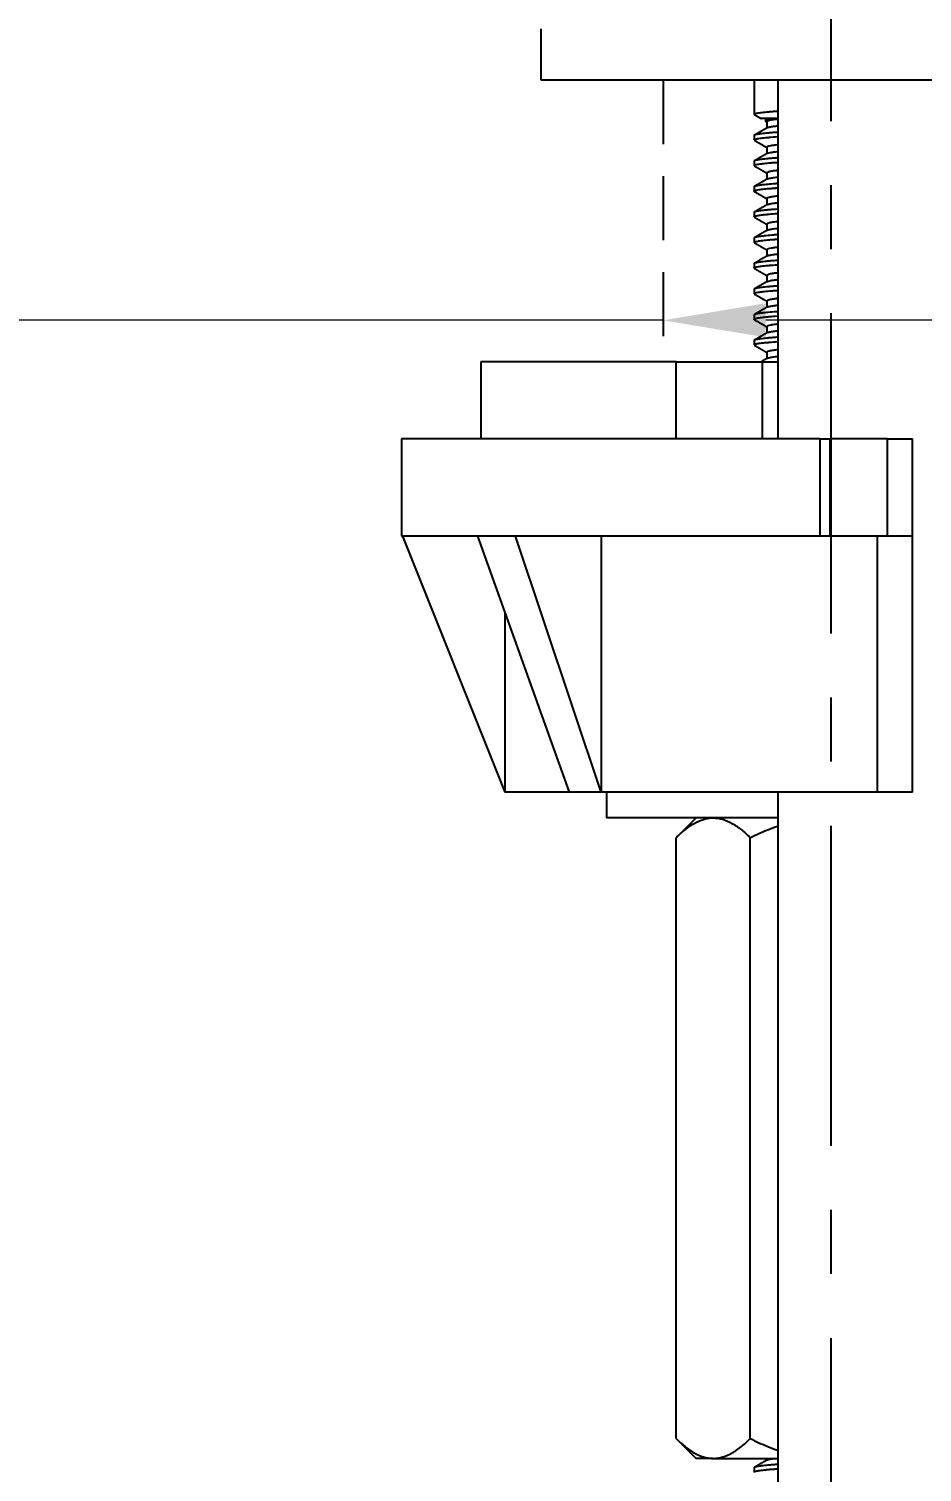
# Model space of a CAD drawing. Extents: x 0 to 790, y 0 to 579.
# Drawn here: x 139.9 to 174.8, y 217.5 to 273.8 of the extents above; entities that cross this region are included whole.
import ezdxf

# ---------------------------------------------------------------- set-up
doc = ezdxf.new("R2010")
doc.units = 0
doc.header["$LTSCALE"] = 10
doc.header["$MEASUREMENT"] = 0
doc.header["$PDMODE"] = 3
doc.header["$PDSIZE"] = -10
doc.linetypes.add('CENTER', pattern=[2, 1.25, -0.25, 0.25, -0.25])
doc.linetypes.add('HIDDEN', pattern=[0.375, 0.25, -0.125])
doc.layers.get('0').update_dxf_attribs({"linetype": 'CONTINUOUS'})
doc.layers.get('DEFPOINTS').update_dxf_attribs({"linetype": 'CONTINUOUS'})
doc.layers.add('1', color=7, linetype='CONTINUOUS')
doc.styles.add('Daelim Dimension', font='')
doc.styles.get('Daelim Dimension').set_extended_font_data('나눔고딕')
doc.dimstyles.new('DEFAULT', dxfattribs={"dimscale": 2, "dimtxt": 2, "dimasz": 2, "dimexe": 0, "dimexo": 2, "dimgap": 1, "dimtad": 1, "dimdec": 0, "dimzin": 9, "dimdsep": 46, "dimtxsty": 'Daelim Dimension', "dimcen": 0.5, "dimclrd": 5, "dimclre": 5, "dimclrt": 256, "dimadec": 1, "dimazin": 0, "dimtfac": 1, "dimtdec": 0, "dimtix": 1, "dimtmove": 0, "dimatfit": 3, "dimfxl": 1, "dimtolj": 1, "dimtzin": 1, "dimlwd": 9, "dimlwe": 9, "dimarcsym": 0})

# ---------------------------------------------------------------- blocks, each defined once
blk = doc.blocks.new('*D4')
at = {"color": 5, "lineweight": 9, "ltscale": 0.5, "transparency": 16777216}
for p, q in [((164.65, 262.413), (51.951, 262.413)), ((164.65, 262.289), (164.65, 262.413)), ((195.65, 262.413), (168.65, 262.413)), ((199.65, 262.289), (199.65, 262.413))]:
    blk.add_line(p, q, dxfattribs=at)
at = {"color": 5, "ltscale": 0.5, "transparency": 16777216}
for points in [[(168.65, 263.08), (168.65, 261.747), (164.65, 262.413)], [(195.65, 263.08), (195.65, 261.747), (199.65, 262.413)]]:
    blk.add_solid(points, dxfattribs=at)
at = {"layer": 'DEFPOINTS', "color": 0, "ltscale": 0.5, "transparency": 16777216}
for p in [(164.65, 266.289), (199.65, 266.289), (199.65, 262.413)]:
    blk.add_point(p, dxfattribs=at)
at = {"color": 7, "lineweight": -3, "ltscale": 0.5, "transparency": 16777216, "insert": (96.14, 271.052), "char_height": 10, "attachment_point": 5, "style": 'Daelim Dimension'}
blk.add_mtext('\\A1;설치구멍 %%C35', dxfattribs=at)

msp = doc.modelspace()

# ---------------------------------------------------------------- linework, layer by layer
at = {"color": 7, "linetype": 'HIDDEN', "lineweight": -3}
msp.add_line((164.65, 271.789), (164.65, 260.789), dxfattribs=at)
at = {"layer": '1', "color": 1, "linetype": 'CENTER', "lineweight": -3}
msp.add_line((171.194, 282.686), (171.194, 209.789), dxfattribs=at)
at = {"layer": '1', "color": 7, "linetype": 'Continuous', "lineweight": -3}
for p, q in [((159.879, 271.789), (159.879, 273.789)), ((204.379, 271.789), (159.879, 271.789)), ((168.194, 271.789), (168.194, 270.455)), ((169.125, 271.789), (169.125, 257.79)), ((168.694, 270.289), (168.632, 270.228)), ((168.694, 270.167), (168.694, 269.921)), ((168.194, 269.624), (168.194, 269.455)), ((168.694, 269.166), (168.694, 268.921)), ((168.194, 268.623), (168.194, 268.455)), ((168.194, 267.623), (168.194, 267.455)), ((168.694, 268.167), (168.694, 267.921)), ((168.694, 267.167), (168.694, 266.921)), ((168.194, 266.624), (168.194, 266.456)), ((168.694, 266.166), (168.694, 265.921)), ((168.194, 265.623), (168.194, 265.455)), ((168.694, 265.167), (168.694, 264.921)), ((168.194, 264.624), (168.194, 264.455)), ((168.694, 264.166), (168.694, 263.921)), ((168.194, 263.623), (168.194, 263.455)), ((168.694, 263.167), (168.694, 262.921)), ((168.194, 262.623), (168.194, 262.455)), ((168.694, 262.166), (168.694, 261.921)), ((168.194, 261.624), (168.194, 261.456)), ((168.694, 261.166), (168.694, 260.921)), ((157.529, 260.789), (157.529, 257.789)), ((165.152, 260.789), (157.529, 260.789)), ((165.152, 260.789), (168.529, 260.789)), ((165.152, 257.789), (165.152, 260.789)), ((168.529, 260.789), (169.125, 260.789)), ((168.529, 257.789), (168.529, 260.789)), ((154.429, 257.789), (154.429, 253.989)), ((170.762, 257.789), (154.429, 257.789)), ((170.762, 257.789), (171.168, 257.789)), ((170.762, 257.789), (170.762, 253.989)), ((173.384, 257.789), (171.168, 257.789)), ((171.168, 253.989), (171.168, 257.789)), ((173.384, 257.789), (174.384, 257.789)), ((173.384, 257.789), (173.384, 253.989)), ((174.384, 253.989), (174.384, 257.789)), ((154.429, 253.989), (154.468, 253.989)), ((154.468, 253.989), (158.463, 243.989)), ((157.399, 253.989), (154.468, 253.989)), ((157.398, 253.988), (160.982, 243.989)), ((158.879, 253.989), (157.416, 253.989)), ((162.232, 243.989), (158.879, 253.989)), ((170.762, 253.989), (158.879, 253.989)), ((162.232, 253.989), (162.232, 243.989)), ((171.168, 253.989), (170.762, 253.989)), ((173.384, 253.989), (171.168, 253.989)), ((173.004, 253.989), (173.004, 243.989)), ((174.384, 253.989), (173.384, 253.989)), ((174.384, 243.989), (174.384, 253.989)), ((158.463, 251.017), (158.463, 243.989)), ((160.982, 243.989), (158.463, 243.989)), ((162.232, 243.989), (160.982, 243.989)), ((173.004, 243.989), (162.232, 243.989)), ((162.429, 243.989), (162.429, 242.989)), ((169.125, 243.99), (169.125, 213.489)), ((174.384, 243.989), (173.004, 243.989)), ((169.125, 242.989), (162.429, 242.989)), ((165.929, 242.989), (165.156, 242.216)), ((165.156, 218.763), (165.156, 242.216)), ((168.043, 218.763), (168.043, 242.216)), ((165.156, 218.763), (165.929, 217.989)), ((166.599, 217.989), (165.929, 217.989)), ((166.599, 217.989), (169.125, 217.989)), ((168.194, 217.623), (168.194, 217.455)), ((168.694, 217.989), (168.694, 217.921))]:
    msp.add_line(p, q, dxfattribs=at)
msp.add_ellipse((181.44, 186.61), major_axis=(-24.153, 67.337), ratio=0.179472, start_param=6.272654, end_param=6.274002, dxfattribs=at)
for points, knots in [([(168.194, 270.454), (168.194, 270.455), (168.194, 270.456), (168.195, 270.461), (168.2, 270.466), (168.223, 270.479), (168.252, 270.488), (168.304, 270.5), (168.316, 270.502), (168.34, 270.507), (168.353, 270.509), (168.395, 270.516), (168.425, 270.52), (168.526, 270.533), (168.605, 270.541), (168.718, 270.551), (168.742, 270.554), (168.79, 270.558), (168.815, 270.56), (168.892, 270.566), (168.945, 270.57), (169.031, 270.577), (169.063, 270.579), (169.095, 270.582)], [0, 0, 0, 0, 0.018549, 0.018549, 0.121324, 0.121324, 0.326874, 0.326874, 0.378262, 0.378262, 0.429649, 0.429649, 0.532425, 0.532425, 0.737975, 0.737975, 0.789362, 0.789362, 0.84075, 0.84075, 0.943525, 0.943525, 1, 1, 1, 1]), ([(168.208, 270.439), (168.205, 270.441), (168.203, 270.442), (168.199, 270.445), (168.198, 270.446), (168.197, 270.448)], [0, 0, 0, 0, 0.560519, 0.560519, 1, 1, 1, 1]), ([(169.113, 270.289), (169.099, 270.289), (169.085, 270.289), (169.055, 270.289), (169.038, 270.289), (169.006, 270.289), (168.99, 270.289), (168.912, 270.289), (168.856, 270.289), (168.753, 270.289), (168.708, 270.289), (168.647, 270.289), (168.629, 270.289), (168.594, 270.289), (168.578, 270.289), (168.536, 270.289), (168.513, 270.289), (168.481, 270.289), (168.472, 270.289), (168.467, 270.289), (168.467, 270.289), (168.467, 270.289), (168.467, 270.289), (168.467, 270.289)], [0, 0, 0, 0, 0.033284, 0.033284, 0.074324, 0.074324, 0.115365, 0.115365, 0.279527, 0.279527, 0.44369, 0.44369, 0.525771, 0.525771, 0.607852, 0.607852, 0.772015, 0.772015, 0.936177, 0.936177, 0.977218, 0.977218, 1, 1, 1, 1]), ([(168.616, 270.211), (168.619, 270.214), (168.626, 270.218), (168.648, 270.224), (168.66, 270.227), (168.684, 270.231), (168.693, 270.233), (168.711, 270.236), (168.721, 270.237), (168.775, 270.245), (168.829, 270.25), (168.926, 270.259), (168.961, 270.261), (169.017, 270.266), (169.037, 270.267), (169.077, 270.27), (169.098, 270.271), (169.12, 270.272), (169.12, 270.273), (169.12, 270.273)], [0, 0, 0, 0, 0.164794, 0.164794, 0.303856, 0.303856, 0.373387, 0.373387, 0.442918, 0.442918, 0.721042, 0.721042, 0.860104, 0.860104, 0.929635, 0.929635, 0.999167, 0.999167, 1, 1, 1, 1]), ([(169.109, 270.26), (169.083, 270.257), (169.058, 270.254), (169.016, 270.249), (169, 270.247), (168.968, 270.243), (168.952, 270.241), (168.879, 270.23), (168.83, 270.221), (168.773, 270.208), (168.757, 270.203), (168.737, 270.196), (168.73, 270.194), (168.72, 270.19), (168.715, 270.187), (168.699, 270.178), (168.693, 270.172), (168.694, 270.165)], [0, 0, 0, 0, 0.097096, 0.097096, 0.16685, 0.16685, 0.236603, 0.236603, 0.515618, 0.515618, 0.655125, 0.655125, 0.724878, 0.724878, 0.794632, 0.794632, 1, 1, 1, 1]), ([(168.706, 269.928), (168.712, 269.932), (168.722, 269.936), (168.74, 269.942), (168.746, 269.944), (168.761, 269.949), (168.77, 269.951), (168.814, 269.961), (168.86, 269.97), (168.944, 269.983), (168.989, 269.989), (169.041, 269.996), (169.076, 270), (169.093, 270.002), (169.111, 270.005)], [0, 0, 0, 0, 0.165324, 0.165324, 0.249329, 0.249329, 0.333334, 0.333334, 0.669356, 0.669356, 0.837367, 0.921372, 0.921372, 1, 1, 1, 1]), ([(168.194, 269.454), (168.193, 269.463), (168.205, 269.471), (168.243, 269.485), (168.259, 269.489), (168.287, 269.496), (168.297, 269.498), (168.32, 269.503), (168.331, 269.505), (168.394, 269.516), (168.457, 269.525), (168.567, 269.537), (168.607, 269.541), (168.672, 269.547), (168.694, 269.549), (168.74, 269.553), (168.763, 269.556), (168.881, 269.565), (168.983, 269.573), (169.094, 269.582)], [0, 0, 0, 0, 0.199998, 0.199998, 0.300805, 0.300805, 0.351208, 0.351208, 0.401611, 0.401611, 0.603225, 0.603225, 0.704031, 0.704031, 0.754435, 0.754435, 0.804838, 0.804838, 1, 1, 1, 1]), ([(169.096, 269.75), (169.046, 269.747), (168.998, 269.743), (168.938, 269.738), (168.924, 269.737), (168.898, 269.735), (168.859, 269.731), (168.822, 269.728), (168.749, 269.721), (168.703, 269.717), (168.575, 269.703), (168.5, 269.695), (168.42, 269.684), (168.405, 269.682), (168.376, 269.678), (168.362, 269.675), (168.324, 269.669), (168.301, 269.665), (168.243, 269.653), (168.217, 269.645), (168.201, 269.635), (168.198, 269.633), (168.195, 269.628), (168.194, 269.626), (168.194, 269.624), (168.194, 269.624), (168.194, 269.623)], [0, 0, 0, 0, 0.087096, 0.087096, 0.112298, 0.112298, 0.137499, 0.187902, 0.187902, 0.288708, 0.288708, 0.49032, 0.49032, 0.540723, 0.540723, 0.591126, 0.591126, 0.691932, 0.691932, 0.893544, 0.893544, 0.943947, 0.943947, 0.994349, 0.994349, 1, 1, 1, 1]), ([(169.095, 268.75), (169.047, 268.747), (169, 268.743), (168.901, 268.735), (168.85, 268.73), (168.777, 268.724), (168.754, 268.721), (168.707, 268.717), (168.685, 268.715), (168.576, 268.703), (168.501, 268.695), (168.374, 268.678), (168.323, 268.67), (168.244, 268.653), (168.218, 268.645), (168.198, 268.633), (168.194, 268.629), (168.194, 268.624), (168.194, 268.624), (168.194, 268.623)], [0, 0, 0, 0, 0.085484, 0.085484, 0.186291, 0.186291, 0.236694, 0.236694, 0.287097, 0.287097, 0.48871, 0.48871, 0.690323, 0.690323, 0.891937, 0.891937, 0.992743, 0.992743, 1, 1, 1, 1]), ([(169.095, 269.259), (169.059, 269.255), (169.026, 269.251), (168.962, 269.242), (168.932, 269.238), (168.891, 269.232), (168.878, 269.229), (168.853, 269.225), (168.841, 269.223), (168.785, 269.212), (168.752, 269.203), (168.717, 269.189), (168.709, 269.184), (168.7, 269.178), (168.698, 269.175), (168.695, 269.171), (168.694, 269.169), (168.694, 269.166), (168.694, 269.166), (168.694, 269.165)], [0, 0, 0, 0, 0.136362, 0.136362, 0.278406, 0.278406, 0.349428, 0.349428, 0.42045, 0.42045, 0.704539, 0.704539, 0.846584, 0.846584, 0.917606, 0.917606, 0.988628, 0.988628, 1, 1, 1, 1]), ([(168.709, 268.93), (168.709, 268.93), (168.71, 268.93), (168.715, 268.933), (168.72, 268.935), (168.746, 268.945), (168.779, 268.954), (168.843, 268.966), (168.867, 268.971), (168.908, 268.977), (168.922, 268.979), (168.952, 268.984), (168.967, 268.986), (169.016, 268.993), (169.052, 268.997), (169.09, 269.002)], [0, 0, 0, 0, 0.016337, 0.016337, 0.105116, 0.105116, 0.460229, 0.460229, 0.637785, 0.637785, 0.726564, 0.726564, 0.815342, 0.815342, 1, 1, 1, 1]), ([(168.194, 268.454), (168.193, 268.458), (168.196, 268.463), (168.204, 268.468), (168.206, 268.469), (168.21, 268.472), (168.212, 268.473), (168.219, 268.476), (168.225, 268.478), (168.257, 268.49), (168.295, 268.499), (168.37, 268.512), (168.398, 268.516), (168.446, 268.523), (168.462, 268.525), (168.497, 268.529), (168.515, 268.531), (168.608, 268.542), (168.694, 268.55), (168.837, 268.562), (168.888, 268.566), (168.968, 268.572), (168.995, 268.574), (169.05, 268.578), (169.078, 268.58), (169.106, 268.583)], [0, 0, 0, 0, 0.10016, 0.10016, 0.1252, 0.1252, 0.15024, 0.15024, 0.200321, 0.200321, 0.400641, 0.400641, 0.500801, 0.500801, 0.550881, 0.550881, 0.600962, 0.600962, 0.801282, 0.801282, 0.901442, 0.901442, 0.951523, 0.951523, 1, 1, 1, 1]), ([(169.117, 268.261), (169.116, 268.261), (169.114, 268.261), (169.093, 268.258), (169.075, 268.256), (168.985, 268.246), (168.925, 268.237), (168.849, 268.224), (168.814, 268.218), (168.786, 268.211), (168.768, 268.206), (168.76, 268.204), (168.723, 268.193), (168.705, 268.184), (168.695, 268.172), (168.694, 268.169), (168.694, 268.166)], [0, 0, 0, 0, 0.006084, 0.006084, 0.075221, 0.075221, 0.35177, 0.35177, 0.490044, 0.559181, 0.559181, 0.628318, 0.628318, 0.904867, 0.904867, 1, 1, 1, 1]), ([(169.108, 267.751), (169.085, 267.749), (169.062, 267.748), (169.011, 267.744), (168.984, 267.742), (168.849, 267.731), (168.752, 267.722), (168.623, 267.708), (168.582, 267.704), (168.525, 267.697), (168.507, 267.695), (168.472, 267.691), (168.455, 267.689), (168.375, 267.678), (168.324, 267.67), (168.265, 267.657), (168.248, 267.653), (168.228, 267.647), (168.223, 267.645), (168.212, 267.641), (168.208, 267.639), (168.198, 267.633), (168.194, 267.629), (168.194, 267.624), (168.194, 267.624), (168.194, 267.623)], [0, 0, 0, 0, 0.039663, 0.039663, 0.089744, 0.089744, 0.290064, 0.290064, 0.390225, 0.390225, 0.440305, 0.440305, 0.490385, 0.490385, 0.690705, 0.690705, 0.790866, 0.790866, 0.840946, 0.840946, 0.891026, 0.891026, 0.991186, 0.991186, 1, 1, 1, 1]), ([(168.706, 267.928), (168.716, 267.934), (168.732, 267.94), (168.761, 267.948), (168.769, 267.95), (168.786, 267.955), (168.796, 267.957), (168.826, 267.963), (168.849, 267.967), (168.926, 267.98), (168.986, 267.989), (169.075, 268), (169.093, 268.002), (169.112, 268.005)], [0, 0, 0, 0, 0.244624, 0.244624, 0.328629, 0.328629, 0.412635, 0.412635, 0.580646, 0.580646, 0.916667, 0.916667, 1, 1, 1, 1]), ([(168.211, 267.438), (168.208, 267.439), (168.206, 267.441), (168.201, 267.444), (168.198, 267.446), (168.195, 267.45), (168.194, 267.452), (168.194, 267.463), (168.206, 267.472), (168.245, 267.485), (168.26, 267.49), (168.289, 267.497), (168.3, 267.499), (168.322, 267.503), (168.334, 267.506), (168.398, 267.517), (168.461, 267.525), (168.609, 267.542), (168.695, 267.55), (168.817, 267.56), (168.842, 267.562), (168.893, 267.566), (168.919, 267.568), (168.99, 267.574), (169.037, 267.577), (169.085, 267.581)], [0, 0, 0, 0, 0.02658, 0.02658, 0.071479, 0.071479, 0.116379, 0.116379, 0.295976, 0.295976, 0.385775, 0.385775, 0.430675, 0.430675, 0.475574, 0.475574, 0.655172, 0.655172, 0.83477, 0.83477, 0.879669, 0.879669, 0.924569, 0.924569, 1, 1, 1, 1]), ([(169.089, 267.258), (169.064, 267.255), (169.04, 267.252), (168.984, 267.245), (168.952, 267.241), (168.866, 267.228), (168.772, 267.21), (168.722, 267.192), (168.704, 267.181), (168.701, 267.178), (168.697, 267.174), (168.695, 267.172), (168.694, 267.168), (168.694, 267.167), (168.694, 267.166)], [0, 0, 0, 0, 0.097476, 0.097476, 0.240824, 0.240824, 0.52752, 0.814215, 0.814215, 0.885889, 0.885889, 0.957563, 0.957563, 1, 1, 1, 1]), ([(169.086, 266.749), (169.043, 266.746), (169.002, 266.743), (168.908, 266.735), (168.856, 266.731), (168.758, 266.722), (168.711, 266.717), (168.581, 266.704), (168.506, 266.695), (168.41, 266.683), (168.381, 266.678), (168.341, 266.672), (168.329, 266.67), (168.306, 266.666), (168.295, 266.664), (168.246, 266.654), (168.219, 266.646), (168.198, 266.633), (168.194, 266.629), (168.194, 266.624), (168.194, 266.624), (168.194, 266.624)], [0, 0, 0, 0, 0.076299, 0.076299, 0.17776, 0.17776, 0.27922, 0.27922, 0.482142, 0.482142, 0.583603, 0.583603, 0.634334, 0.634334, 0.685064, 0.685064, 0.887986, 0.887986, 0.989447, 0.989447, 1, 1, 1, 1]), ([(168.194, 266.454), (168.194, 266.454), (168.194, 266.455), (168.194, 266.463), (168.207, 266.472), (168.236, 266.482), (168.239, 266.483), (168.247, 266.486), (168.258, 266.489), (168.272, 266.492), (168.3, 266.499), (168.323, 266.504), (168.399, 266.517), (168.462, 266.525), (168.556, 266.536), (168.576, 266.538), (168.616, 266.542), (168.679, 266.548), (168.747, 266.554), (168.89, 266.566), (168.993, 266.574), (169.106, 266.583)], [0, 0, 0, 0, 0.003207, 0.003207, 0.203527, 0.203527, 0.228567, 0.228567, 0.253607, 0.303687, 0.303687, 0.403847, 0.403847, 0.604168, 0.604168, 0.654248, 0.654248, 0.704328, 0.804488, 0.804488, 1, 1, 1, 1]), ([(168.708, 266.929), (168.708, 266.929), (168.709, 266.93), (168.714, 266.933), (168.719, 266.935), (168.73, 266.939), (168.736, 266.941), (168.756, 266.947), (168.772, 266.951), (168.828, 266.964), (168.876, 266.972), (168.95, 266.983), (168.965, 266.986), (168.997, 266.99), (169.014, 266.992), (169.053, 266.997), (169.075, 267), (169.099, 267.003)], [0, 0, 0, 0, 0.02222, 0.02222, 0.109026, 0.109026, 0.195831, 0.195831, 0.369443, 0.369443, 0.716665, 0.716665, 0.803471, 0.803471, 0.890276, 0.890276, 1, 1, 1, 1]), ([(169.103, 266.26), (169.096, 266.259), (169.088, 266.258), (169.044, 266.253), (169.01, 266.249), (168.916, 266.236), (168.862, 266.227), (168.809, 266.216), (168.799, 266.214), (168.78, 266.209), (168.771, 266.207), (168.747, 266.2), (168.734, 266.196), (168.703, 266.183), (168.694, 266.174), (168.694, 266.166)], [0, 0, 0, 0, 0.028152, 0.028152, 0.168917, 0.168917, 0.450447, 0.450447, 0.52083, 0.52083, 0.591212, 0.591212, 0.731977, 0.731977, 1, 1, 1, 1]), ([(168.706, 265.928), (168.713, 265.932), (168.722, 265.936), (168.745, 265.944), (168.759, 265.948), (168.785, 265.954), (168.795, 265.956), (168.815, 265.961), (168.826, 265.963), (168.883, 265.974), (168.964, 265.986), (169.066, 265.999), (169.099, 266.003)], [0, 0, 0, 0, 0.159342, 0.159342, 0.331045, 0.331045, 0.416897, 0.416897, 0.502748, 0.502748, 0.846155, 1, 1, 1, 1]), ([(169.108, 265.751), (169.058, 265.747), (169.01, 265.744), (168.856, 265.731), (168.759, 265.722), (168.65, 265.711), (168.628, 265.709), (168.587, 265.704), (168.567, 265.702), (168.51, 265.696), (168.475, 265.691), (168.379, 265.678), (168.327, 265.67), (168.277, 265.66), (168.268, 265.658), (168.251, 265.654), (168.243, 265.652), (168.223, 265.646), (168.202, 265.638), (168.194, 265.629), (168.194, 265.625), (168.194, 265.624), (168.194, 265.624)], [0, 0, 0, 0, 0.086539, 0.086539, 0.28686, 0.28686, 0.33694, 0.33694, 0.38702, 0.38702, 0.487181, 0.487181, 0.687502, 0.687502, 0.737582, 0.737582, 0.787662, 0.787662, 0.887823, 0.987983, 0.987983, 1, 1, 1, 1]), ([(168.194, 265.454), (168.194, 265.454), (168.194, 265.455), (168.194, 265.457), (168.195, 265.459), (168.198, 265.464), (168.201, 265.466), (168.211, 265.473), (168.22, 265.477), (168.259, 265.49), (168.298, 265.499), (168.362, 265.51), (168.376, 265.513), (168.397, 265.516), (168.405, 265.517), (168.42, 265.519), (168.459, 265.524), (168.502, 265.53), (168.615, 265.542), (168.701, 265.55), (168.822, 265.56), (168.847, 265.563), (168.898, 265.567), (168.925, 265.569), (168.998, 265.574), (169.047, 265.578), (169.097, 265.582)], [0, 0, 0, 0, 0.004841, 0.004841, 0.055244, 0.055244, 0.105647, 0.105647, 0.206453, 0.206453, 0.408066, 0.408066, 0.458469, 0.458469, 0.483671, 0.483671, 0.508872, 0.609678, 0.609678, 0.811291, 0.811291, 0.861694, 0.861694, 0.912097, 0.912097, 1, 1, 1, 1]), ([(169.097, 265.259), (169.078, 265.257), (169.059, 265.254), (169.023, 265.25), (169.006, 265.248), (168.973, 265.244), (168.958, 265.242), (168.913, 265.235), (168.886, 265.231), (168.812, 265.218), (168.774, 265.209), (168.739, 265.197), (168.733, 265.195), (168.721, 265.19), (168.717, 265.188), (168.704, 265.181), (168.698, 265.177), (168.694, 265.17), (168.694, 265.168), (168.694, 265.166)], [0, 0, 0, 0, 0.074999, 0.074999, 0.146021, 0.146021, 0.217044, 0.217044, 0.359089, 0.359089, 0.643179, 0.643179, 0.714202, 0.714202, 0.785224, 0.785224, 0.927269, 0.927269, 1, 1, 1, 1]), ([(168.706, 264.928), (168.711, 264.931), (168.717, 264.934), (168.729, 264.939), (168.735, 264.941), (168.749, 264.945), (168.756, 264.947), (168.796, 264.958), (168.839, 264.966), (168.919, 264.979), (168.962, 264.985), (169.012, 264.992), (169.046, 264.997), (169.064, 264.999), (169.091, 265.002), (169.099, 265.003), (169.108, 265.004)], [0, 0, 0, 0, 0.112772, 0.112772, 0.197691, 0.197691, 0.282609, 0.282609, 0.622283, 0.622283, 0.792119, 0.877038, 0.877038, 0.961956, 0.961956, 1, 1, 1, 1]), ([(169.099, 264.75), (169.054, 264.747), (169.01, 264.744), (168.94, 264.738), (168.913, 264.736), (168.862, 264.731), (168.836, 264.729), (168.763, 264.722), (168.717, 264.718), (168.586, 264.705), (168.51, 264.696), (168.429, 264.685), (168.414, 264.683), (168.384, 264.679), (168.37, 264.677), (168.331, 264.67), (168.308, 264.666), (168.248, 264.654), (168.221, 264.646), (168.202, 264.636), (168.199, 264.634), (168.196, 264.631), (168.196, 264.63), (168.194, 264.627), (168.194, 264.626), (168.194, 264.624), (168.194, 264.624)], [0, 0, 0, 0, 0.079033, 0.079033, 0.129436, 0.129436, 0.17984, 0.17984, 0.280647, 0.280647, 0.482261, 0.482261, 0.532664, 0.532664, 0.583068, 0.583068, 0.683875, 0.683875, 0.885489, 0.885489, 0.935892, 0.935892, 0.961094, 0.961094, 0.986296, 1, 1, 1, 1]), ([(168.194, 264.454), (168.194, 264.455), (168.194, 264.455), (168.194, 264.464), (168.208, 264.473), (168.241, 264.484), (168.248, 264.486), (168.264, 264.491), (168.273, 264.493), (168.303, 264.5), (168.326, 264.504), (168.403, 264.517), (168.466, 264.526), (168.579, 264.538), (168.619, 264.542), (168.674, 264.547), (168.685, 264.548), (168.707, 264.551), (168.742, 264.554), (168.777, 264.557), (168.892, 264.566), (168.99, 264.574), (169.097, 264.582)], [0, 0, 0, 0, 0.00645, 0.00645, 0.208063, 0.208063, 0.258466, 0.258466, 0.30887, 0.30887, 0.409676, 0.409676, 0.611289, 0.611289, 0.712096, 0.712096, 0.737298, 0.737298, 0.762499, 0.812903, 0.812903, 1, 1, 1, 1]), ([(169.097, 264.259), (169.026, 264.251), (168.963, 264.243), (168.896, 264.232), (168.883, 264.23), (168.857, 264.226), (168.845, 264.223), (168.811, 264.217), (168.791, 264.212), (168.74, 264.199), (168.716, 264.19), (168.701, 264.178), (168.699, 264.176), (168.695, 264.172), (168.694, 264.17), (168.694, 264.167), (168.694, 264.166), (168.694, 264.166)], [0, 0, 0, 0, 0.272727, 0.272727, 0.343749, 0.343749, 0.414772, 0.414772, 0.556817, 0.556817, 0.840907, 0.840907, 0.91193, 0.91193, 0.982952, 0.982952, 1, 1, 1, 1]), ([(169.087, 263.749), (169.047, 263.747), (169.008, 263.743), (168.916, 263.736), (168.865, 263.732), (168.791, 263.725), (168.767, 263.723), (168.721, 263.718), (168.698, 263.716), (168.588, 263.705), (168.511, 263.696), (168.383, 263.679), (168.33, 263.671), (168.284, 263.661), (168.279, 263.66), (168.27, 263.658), (168.256, 263.655), (168.245, 263.652), (168.224, 263.646), (168.203, 263.638), (168.195, 263.63), (168.194, 263.625), (168.194, 263.624), (168.194, 263.623)], [0, 0, 0, 0, 0.070968, 0.070968, 0.171774, 0.171774, 0.222178, 0.222178, 0.272581, 0.272581, 0.474194, 0.474194, 0.675807, 0.675807, 0.701009, 0.701009, 0.726211, 0.776614, 0.776614, 0.87742, 0.978227, 0.978227, 1, 1, 1, 1]), ([(168.708, 263.929), (168.711, 263.931), (168.713, 263.932), (168.735, 263.942), (168.764, 263.95), (168.824, 263.963), (168.847, 263.967), (168.885, 263.973), (168.898, 263.976), (168.926, 263.98), (168.941, 263.982), (168.998, 263.99), (169.044, 263.996), (169.094, 264.002)], [0, 0, 0, 0, 0.058992, 0.058992, 0.410114, 0.410114, 0.585676, 0.585676, 0.673456, 0.673456, 0.761237, 0.761237, 1, 1, 1, 1]), ([(168.194, 263.454), (168.194, 263.455), (168.194, 263.455), (168.194, 263.46), (168.198, 263.464), (168.208, 263.471), (168.212, 263.473), (168.223, 263.478), (168.228, 263.48), (168.262, 263.491), (168.301, 263.5), (168.378, 263.513), (168.407, 263.517), (168.455, 263.524), (168.472, 263.526), (168.507, 263.53), (168.525, 263.532), (168.62, 263.543), (168.707, 263.551), (168.852, 263.563), (168.903, 263.567), (168.984, 263.573), (169.011, 263.575), (169.054, 263.579), (169.068, 263.58), (169.091, 263.581), (169.1, 263.582), (169.109, 263.583)], [0, 0, 0, 0, 0.008009, 0.008009, 0.10817, 0.10817, 0.15825, 0.15825, 0.20833, 0.20833, 0.408652, 0.408652, 0.508812, 0.508812, 0.558892, 0.558892, 0.608973, 0.608973, 0.809294, 0.809294, 0.909454, 0.909454, 0.959535, 0.959535, 0.984575, 0.984575, 1, 1, 1, 1]), ([(169.112, 263.261), (169.096, 263.259), (169.079, 263.257), (169.027, 263.251), (168.994, 263.247), (168.901, 263.234), (168.85, 263.225), (168.789, 263.212), (168.771, 263.207), (168.748, 263.2), (168.741, 263.198), (168.729, 263.193), (168.723, 263.191), (168.702, 263.181), (168.694, 263.173), (168.694, 263.166)], [0, 0, 0, 0, 0.061384, 0.061384, 0.200892, 0.200892, 0.479909, 0.479909, 0.619417, 0.619417, 0.689171, 0.689171, 0.758926, 0.758926, 1, 1, 1, 1]), ([(169.111, 262.751), (169.093, 262.75), (169.074, 262.749), (169.028, 262.745), (169, 262.743), (168.864, 262.732), (168.766, 262.723), (168.635, 262.71), (168.594, 262.705), (168.536, 262.699), (168.518, 262.696), (168.491, 262.693), (168.482, 262.692), (168.465, 262.69), (168.457, 262.689), (168.383, 262.679), (168.331, 262.671), (168.27, 262.659), (168.253, 262.655), (168.232, 262.649), (168.226, 262.647), (168.215, 262.642), (168.211, 262.64), (168.199, 262.634), (168.195, 262.63), (168.194, 262.625), (168.194, 262.624), (168.194, 262.624)], [0, 0, 0, 0, 0.031651, 0.031651, 0.081731, 0.081731, 0.282051, 0.282051, 0.382211, 0.382211, 0.432291, 0.432291, 0.457331, 0.457331, 0.482371, 0.482371, 0.682691, 0.682691, 0.782851, 0.782851, 0.832931, 0.832931, 0.883011, 0.883011, 0.983171, 0.983171, 1, 1, 1, 1]), ([(168.206, 262.441), (168.204, 262.441), (168.203, 262.442), (168.199, 262.445), (168.197, 262.447), (168.194, 262.451), (168.194, 262.454), (168.195, 262.464), (168.209, 262.473), (168.249, 262.487), (168.266, 262.491), (168.295, 262.498), (168.306, 262.5), (168.329, 262.505), (168.341, 262.507), (168.407, 262.518), (168.471, 262.526), (168.584, 262.539), (168.624, 262.543), (168.689, 262.549), (168.712, 262.551), (168.758, 262.555), (168.782, 262.557), (168.893, 262.566), (168.987, 262.574), (169.088, 262.581)], [0, 0, 0, 0, 0.016813, 0.016813, 0.0625, 0.0625, 0.108187, 0.108187, 0.290936, 0.290936, 0.38231, 0.38231, 0.427997, 0.427997, 0.473684, 0.473684, 0.656433, 0.656433, 0.747807, 0.747807, 0.793494, 0.793494, 0.839181, 0.839181, 1, 1, 1, 1]), ([(168.706, 262.928), (168.713, 262.933), (168.725, 262.938), (168.748, 262.945), (168.755, 262.947), (168.771, 262.951), (168.78, 262.953), (168.808, 262.959), (168.83, 262.964), (168.901, 262.976), (168.959, 262.985), (169.045, 262.996), (169.062, 262.999), (169.094, 263.003), (169.109, 263.004), (169.123, 263.006)], [0, 0, 0, 0, 0.197369, 0.197369, 0.279606, 0.279606, 0.361842, 0.361842, 0.526316, 0.526316, 0.855263, 0.855263, 0.9375, 0.9375, 1, 1, 1, 1]), ([(169.091, 262.258), (169.068, 262.256), (169.045, 262.253), (168.989, 262.246), (168.958, 262.242), (168.914, 262.235), (168.9, 262.233), (168.874, 262.229), (168.861, 262.226), (168.802, 262.215), (168.765, 262.206), (168.726, 262.193), (168.716, 262.188), (168.705, 262.181), (168.702, 262.179), (168.697, 262.175), (168.696, 262.172), (168.694, 262.169), (168.694, 262.167), (168.694, 262.166)], [0, 0, 0, 0, 0.091742, 0.091742, 0.23509, 0.23509, 0.306764, 0.306764, 0.378437, 0.378437, 0.665133, 0.665133, 0.80848, 0.80848, 0.880154, 0.880154, 0.951828, 0.951828, 1, 1, 1, 1]), ([(168.711, 261.931), (168.713, 261.932), (168.714, 261.933), (168.721, 261.935), (168.726, 261.937), (168.744, 261.944), (168.758, 261.948), (168.81, 261.96), (168.855, 261.969), (168.925, 261.98), (168.939, 261.982), (168.97, 261.986), (168.986, 261.989), (169.032, 261.995), (169.063, 261.999), (169.096, 262.003)], [0, 0, 0, 0, 0.03233, 0.03233, 0.122128, 0.122128, 0.301726, 0.301726, 0.660921, 0.660921, 0.75072, 0.75072, 0.840518, 0.840518, 1, 1, 1, 1]), ([(169.089, 261.75), (169.051, 261.747), (169.014, 261.744), (168.923, 261.737), (168.871, 261.732), (168.809, 261.727), (168.797, 261.725), (168.772, 261.723), (168.737, 261.72), (168.703, 261.716), (168.593, 261.705), (168.516, 261.697), (168.419, 261.684), (168.389, 261.68), (168.349, 261.673), (168.336, 261.671), (168.312, 261.667), (168.301, 261.665), (168.25, 261.655), (168.223, 261.647), (168.2, 261.635), (168.195, 261.63), (168.194, 261.625), (168.194, 261.624), (168.194, 261.623)], [0, 0, 0, 0, 0.067742, 0.067742, 0.168549, 0.168549, 0.193751, 0.193751, 0.218952, 0.269355, 0.269355, 0.470969, 0.470969, 0.571775, 0.571775, 0.622179, 0.622179, 0.672582, 0.672582, 0.874195, 0.874195, 0.975002, 0.975002, 1, 1, 1, 1]), ([(168.194, 261.454), (168.194, 261.455), (168.194, 261.455), (168.195, 261.464), (168.209, 261.473), (168.243, 261.485), (168.251, 261.487), (168.268, 261.492), (168.277, 261.494), (168.307, 261.5), (168.33, 261.505), (168.408, 261.518), (168.472, 261.526), (168.567, 261.537), (168.587, 261.539), (168.628, 261.543), (168.692, 261.549), (168.761, 261.555), (168.901, 261.567), (169.001, 261.575), (169.109, 261.583)], [0, 0, 0, 0, 0.011217, 0.011217, 0.211538, 0.211538, 0.261618, 0.261618, 0.311698, 0.311698, 0.411858, 0.411858, 0.612179, 0.612179, 0.662259, 0.662259, 0.71234, 0.8125, 0.8125, 1, 1, 1, 1]), ([(169.113, 261.261), (169.104, 261.26), (169.096, 261.259), (169.014, 261.249), (168.95, 261.241), (168.87, 261.228), (168.833, 261.221), (168.802, 261.215), (168.783, 261.21), (168.774, 261.208), (168.733, 261.197), (168.712, 261.187), (168.696, 261.174), (168.693, 261.17), (168.694, 261.165), (168.694, 261.165), (168.694, 261.165)], [0, 0, 0, 0, 0.030973, 0.030973, 0.307522, 0.307522, 0.445796, 0.514933, 0.514933, 0.58407, 0.58407, 0.860619, 0.860619, 0.998893, 0.998893, 1, 1, 1, 1]), ([(168.705, 260.927), (168.709, 260.93), (168.715, 260.933), (168.744, 260.945), (168.775, 260.953), (168.861, 260.97), (168.947, 260.984), (169.057, 260.998), (169.103, 261.004)], [0, 0, 0, 0, 0.123655, 0.123655, 0.459677, 0.459677, 0.795698, 1, 1, 1, 1]), ([(165.156, 242.216), (165.269, 242.329), (165.383, 242.433), (165.616, 242.62), (165.733, 242.703), (165.973, 242.84), (166.095, 242.894), (166.282, 242.95), (166.344, 242.965), (166.44, 242.979), (166.472, 242.983), (166.535, 242.988), (166.567, 242.989), (166.599, 242.989)], [0, 0, 0, 0, 0.25, 0.25, 0.5, 0.5, 0.75, 0.75, 0.875, 0.875, 0.9375, 0.9375, 1, 1, 1, 1]), ([(166.599, 242.989), (166.726, 242.989), (166.851, 242.97), (167.098, 242.897), (167.22, 242.843), (167.371, 242.757), (167.401, 242.739), (167.461, 242.701), (167.491, 242.681), (167.581, 242.619), (167.64, 242.575), (167.815, 242.433), (167.93, 242.329), (168.043, 242.216)], [0, 0, 0, 0, 0.25, 0.25, 0.5, 0.5, 0.5625, 0.5625, 0.625, 0.625, 0.75, 0.75, 1, 1, 1, 1]), ([(168.043, 242.216), (168.269, 242.329), (168.498, 242.433), (168.859, 242.579), (168.99, 242.628), (169.121, 242.672)], [0, 0, 0, 0, 0.641926, 0.641926, 1, 1, 1, 1]), ([(165.156, 218.763), (165.269, 218.65), (165.383, 218.545), (165.616, 218.358), (165.733, 218.276), (165.973, 218.139), (166.095, 218.084), (166.282, 218.028), (166.344, 218.014), (166.44, 217.999), (166.472, 217.995), (166.535, 217.99), (166.567, 217.989), (166.599, 217.989)], [0, 0, 0, 0, 0.25, 0.25, 0.5, 0.5, 0.75, 0.75, 0.875, 0.875, 0.9375, 0.9375, 1, 1, 1, 1]), ([(166.599, 217.989), (166.726, 217.989), (166.851, 218.009), (167.098, 218.082), (167.22, 218.136), (167.371, 218.222), (167.401, 218.24), (167.461, 218.278), (167.491, 218.298), (167.581, 218.36), (167.64, 218.404), (167.815, 218.545), (167.93, 218.65), (168.043, 218.763)], [0, 0, 0, 0, 0.25, 0.25, 0.5, 0.5, 0.5625, 0.5625, 0.625, 0.625, 0.75, 0.75, 1, 1, 1, 1]), ([(168.043, 218.763), (168.269, 218.65), (168.498, 218.545), (168.859, 218.4), (168.99, 218.351), (169.121, 218.306)], [0, 0, 0, 0, 0.641926, 0.641926, 1, 1, 1, 1]), ([(169.117, 217.752), (169.09, 217.75), (169.063, 217.748), (169.009, 217.743), (168.981, 217.741), (168.9, 217.735), (168.849, 217.73), (168.704, 217.717), (168.618, 217.708), (168.524, 217.697), (168.505, 217.695), (168.47, 217.691), (168.453, 217.688), (168.406, 217.682), (168.377, 217.678), (168.3, 217.665), (168.261, 217.657), (168.228, 217.647), (168.219, 217.644), (168.212, 217.641), (168.208, 217.639), (168.206, 217.638), (168.197, 217.633), (168.194, 217.629), (168.194, 217.624), (168.194, 217.624), (168.194, 217.624)], [0, 0, 0, 0, 0.046876, 0.046876, 0.096956, 0.096956, 0.197117, 0.197117, 0.397439, 0.397439, 0.447519, 0.447519, 0.497599, 0.497599, 0.59776, 0.59776, 0.798082, 0.798082, 0.848162, 0.873203, 0.873203, 0.898243, 0.898243, 0.998404, 0.998404, 1, 1, 1, 1]), ([(168.194, 217.455), (168.194, 217.459), (168.197, 217.463), (168.215, 217.476), (168.24, 217.485), (168.287, 217.496), (168.298, 217.498), (168.32, 217.503), (168.332, 217.505), (168.37, 217.512), (168.398, 217.516), (168.492, 217.529), (168.566, 217.537), (168.672, 217.547), (168.706, 217.55), (168.74, 217.553), (168.764, 217.556), (168.776, 217.557), (168.837, 217.562), (168.887, 217.566), (168.992, 217.574), (169.046, 217.578), (169.102, 217.582)], [0, 0, 0, 0, 0.095161, 0.095161, 0.296774, 0.296774, 0.347177, 0.347177, 0.397581, 0.397581, 0.498387, 0.498387, 0.7, 0.7, 0.750403, 0.775605, 0.775605, 0.800806, 0.800806, 0.901613, 0.901613, 1, 1, 1, 1]), ([(168.707, 217.929), (168.711, 217.931), (168.716, 217.933), (168.742, 217.944), (168.773, 217.952), (168.836, 217.965), (168.86, 217.969), (168.9, 217.976), (168.913, 217.978), (168.942, 217.982), (168.958, 217.985), (168.98, 217.988), (168.987, 217.989), (168.995, 217.99)], [0, 0, 0, 0, 0.119999, 0.119999, 0.536666, 0.536666, 0.744999, 0.744999, 0.849166, 0.849166, 0.953333, 0.953333, 1, 1, 1, 1])]:
    msp.add_open_spline(points, degree=3, knots=knots, dxfattribs=at)
for points, degree in [([(168.201, 270.443), (168.335, 270.366), (168.469, 270.288)], 2), ([(168.711, 269.931), (168.453, 269.781), (168.196, 269.632)], 2), ([(168.619, 270.201), (168.694, 270.158)], 1), ([(168.199, 269.444), (168.447, 269.301), (168.694, 269.158)], 2), ([(168.716, 268.934), (168.459, 268.784), (168.202, 268.635)], 2), ([(168.197, 268.446), (168.445, 268.302), (168.694, 268.158)], 2), ([(168.711, 267.931), (168.454, 267.782), (168.197, 267.633)], 2), ([(168.201, 267.443), (168.448, 267.301), (168.694, 267.158)], 2), ([(168.715, 266.933), (168.457, 266.783), (168.2, 266.634)], 2), ([(168.196, 266.446), (168.445, 266.302), (168.694, 266.158)], 2), ([(168.713, 265.932), (168.456, 265.783), (168.199, 265.634)], 2), ([(168.202, 265.443), (168.448, 265.3), (168.694, 265.158)], 2), ([(168.713, 264.932), (168.455, 264.782), (168.198, 264.633)], 2), ([(168.196, 264.446), (168.445, 264.302), (168.694, 264.158)], 2), ([(168.715, 263.933), (168.458, 263.784), (168.201, 263.635)], 2), ([(168.201, 263.443), (168.448, 263.301), (168.694, 263.158)], 2), ([(168.711, 262.931), (168.454, 262.782), (168.196, 262.632)], 2), ([(168.197, 262.446), (168.445, 262.302), (168.694, 262.158)], 2), ([(168.199, 261.445), (168.447, 261.301), (168.694, 261.158)], 2), ([(168.717, 261.934), (168.46, 261.785), (168.202, 261.636)], 2), ([(168.711, 260.931), (168.589, 260.86), (168.467, 260.789)], 2), ([(168.712, 217.932), (168.455, 217.782), (168.197, 217.633)], 2)]:
    msp.add_open_spline(points, degree=degree, dxfattribs=at)

# ---------------------------------------------------------------- dimensions: what is measured, and where the dimension line sits
at = {"color": 5, "lineweight": -3, "ltscale": 0.5}
dim = msp.add_linear_dim(base=(199.65, 262.413), p1=(164.65, 266.289), p2=(199.65, 266.289), text='설치구멍 %%C<>', dimstyle='DEFAULT', override={"dimtxt": 5, "dimclrd": 5, "dimclre": 5, "dimclrt": 7}, dxfattribs=at)
dim.commit()
dim.dimension.update_dxf_attribs({"geometry": '*D4', "text_midpoint": (96.14, 262.413), "dimtype": 128})

doc.saveas('drawing.dxf')
